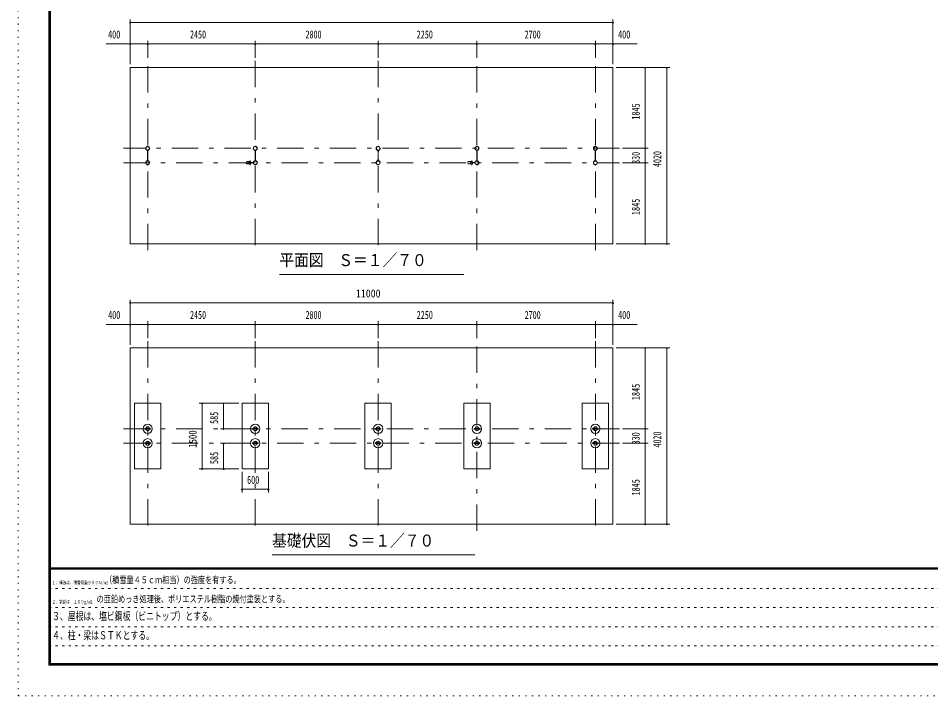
# Model space of a CAD drawing. Units: millimetres, scale not verified, with parts at other scales. Extents: x -31546 to 31551, y -14700 to 14700.
# Drawn here: x -10029 to 10761, y -14700 to 748 of the extents above; entities that cross this region are included whole.
import ezdxf
from ezdxf.enums import TextEntityAlignment as Align

# ---------------------------------------------------------------- set-up
doc = ezdxf.new("R2010")
doc.units = ezdxf.units.MM
doc.header["$LTSCALE"] = 50
for name, pattern in [('USER1', [3, 1, -2]), ('USER3', [24, 12, -5, 2, -5]), ('USER4', [3, 0.5, -2.5])]:
    doc.linetypes.add(name, pattern=pattern)
doc.layers.add('0-1_0-F1TEXT', color=7, linetype='Continuous')
for name, color, linetype, lineweight in [('0-2_1-07BOLD', 7, 'Continuous', 18), ('0-3_1-27CENTER', 3, 'USER3', 18), ('0-5_1-57DIM', 3, 'Continuous', 18), ('0-C_F-F1PAPER', 5, 'Continuous', 18), ('0-D_F-E_J_ADD', 5, 'USER4', 18)]:
    doc.layers.add(name, color=color, linetype=linetype, lineweight=lineweight)
doc.styles.add('ＭＳ ゴシック', font='')
doc.styles.get('ＭＳ ゴシック').set_extended_font_data('MS Gothic')

msp = doc.modelspace()

# ---------------------------------------------------------------- linework, layer by layer
at = {"layer": '0-2_1-07BOLD'}
for p, q in [((-7082.41, -2503.01), (-7082.41, -2261.91)), ((-7076.41, -2261.91), (-7076.41, -2503.01)), ((-4632.41, -2503.01), (-4632.41, -2261.91)), ((-4626.41, -2261.91), (-4626.41, -2503.01)), ((-1832.41, -2503.01), (-1832.41, -2261.91)), ((-1826.41, -2261.91), (-1826.41, -2503.01)), ((417.6, -2261.91), (417.6, -2503.01)), ((423.6, -2503.01), (423.6, -2261.91)), ((3117.59, -2261.91), (3117.59, -2503.01)), ((3123.59, -2503.01), (3123.59, -2261.91)), ((-4824.51, -2519.96), (-4756.93, -2519.96)), ((-4756.93, -2574.96), (-4824.51, -2574.96)), ((-4720.07, -2544.45), (-4673.86, -2544.45)), ((-4673.86, -2550.45), (-4720.07, -2550.45)), ((-4675.33, -2542.85), (-4718.68, -2542.85)), ((-4718.68, -2552.06), (-4675.33, -2552.06)), ((225.5, -2519.95), (293.08, -2519.95)), ((293.08, -2574.95), (225.5, -2574.95)), ((329.93, -2544.45), (376.14, -2544.45)), ((376.14, -2550.45), (329.93, -2550.45)), ((374.67, -2542.85), (331.33, -2542.85)), ((331.33, -2552.06), (374.67, -2552.06)), ((-7123.49, -8605.96), (-7144.41, -8605.96)), ((-7039.59, -8605.96), (-7119.23, -8605.96)), ((-7119.23, -8618.96), (-7039.59, -8618.96)), ((-4673.48, -8618.96), (-4694.41, -8618.96)), ((-4669.23, -8605.96), (-4589.59, -8605.96)), ((-4589.59, -8618.96), (-4669.23, -8618.96)), ((-1873.48, -8605.96), (-1894.41, -8605.96)), ((-1789.59, -8605.96), (-1869.23, -8605.96)), ((-1869.23, -8618.96), (-1789.59, -8618.96)), ((376.51, -8618.96), (355.59, -8618.96)), ((380.77, -8605.96), (460.41, -8605.96)), ((460.41, -8618.96), (380.77, -8618.96)), ((3076.52, -8605.96), (3055.59, -8605.96)), ((3160.41, -8605.96), (3080.77, -8605.96)), ((3080.77, -8618.96), (3160.41, -8618.96)), ((-7144.41, -8935.96), (-7123.49, -8935.96)), ((-7119.23, -8935.96), (-7039.59, -8935.96)), ((-4673.48, -8935.96), (-4694.41, -8935.96)), ((-4589.59, -8935.96), (-4669.23, -8935.96)), ((-1873.48, -8935.96), (-1894.41, -8935.96)), ((-1789.59, -8935.96), (-1869.23, -8935.96)), ((376.51, -8935.96), (355.59, -8935.96)), ((460.41, -8935.96), (380.77, -8935.96)), ((3076.52, -8935.96), (3055.59, -8935.96)), ((3160.41, -8935.96), (3080.77, -8935.96)), ((-7039.59, -8948.96), (-7119.23, -8948.96)), ((-4669.23, -8948.96), (-4589.59, -8948.96)), ((-1869.23, -8948.96), (-1789.59, -8948.96)), ((380.77, -8948.96), (460.41, -8948.96)), ((3080.77, -8948.96), (3160.41, -8948.96))]:
    msp.add_line(p, q, dxfattribs=at)
for points in [[(3520.59, -372.46), (3520.59, -4392.46), (-7479.41, -4392.46), (-7479.41, -372.46)], [(-7479.41, -6767.46), (3520.59, -6767.46), (3520.59, -10787.46), (-7479.41, -10787.46)], [(-7379.41, -8027.46), (-6779.41, -8027.46), (-6779.41, -9527.46), (-7379.41, -9527.46)], [(-4929.41, -8027.46), (-4329.41, -8027.46), (-4329.41, -9527.46), (-4929.41, -9527.46)], [(-2129.41, -8027.46), (-2129.41, -9527.46), (-1529.41, -9527.46), (-1529.41, -8027.46)], [(120.59, -8027.46), (720.59, -8027.46), (720.59, -9527.46), (120.59, -9527.46)], [(2820.59, -8027.46), (2820.59, -9527.46), (3420.59, -9527.46), (3420.59, -8027.46)]]:
    msp.add_lwpolyline(points, close=True, dxfattribs=at)
for points in [[(-7084.01, -2263.38), (-7084.01, -2292.46), (-7082.41, -2292.46)], [(-7076.41, -2292.46), (-7074.8, -2292.46), (-7074.8, -2263.38)], [(-4634.01, -2263.38), (-4634.01, -2292.46), (-4632.41, -2292.46)], [(-4626.41, -2292.46), (-4624.8, -2292.46), (-4624.8, -2263.38)], [(-1834.01, -2263.38), (-1834.01, -2292.46), (-1832.41, -2292.46)], [(-1826.41, -2292.46), (-1824.8, -2292.46), (-1824.8, -2263.38)], [(417.6, -2292.46), (415.99, -2292.46), (415.99, -2263.38)], [(425.2, -2263.38), (425.2, -2292.46), (423.6, -2292.46)], [(3117.59, -2292.46), (3115.98, -2292.46), (3115.98, -2263.38)], [(3125.19, -2263.38), (3125.19, -2292.46), (3123.59, -2292.46)], [(-7082.41, -2472.46), (-7084.01, -2472.46), (-7084.01, -2501.54)], [(-7074.8, -2501.54), (-7074.8, -2472.46), (-7076.41, -2472.46)], [(-4632.41, -2472.46), (-4634.01, -2472.46), (-4634.01, -2501.54)], [(-4624.8, -2501.54), (-4624.8, -2472.46), (-4626.41, -2472.46)], [(-1832.41, -2472.46), (-1834.01, -2472.46), (-1834.01, -2501.54)], [(-1824.8, -2501.54), (-1824.8, -2472.46), (-1826.41, -2472.46)], [(415.99, -2501.54), (415.99, -2472.46), (417.6, -2472.46)], [(423.6, -2472.46), (425.2, -2472.46), (425.2, -2501.54)], [(3115.98, -2501.54), (3115.98, -2472.46), (3117.59, -2472.46)], [(3123.59, -2472.46), (3125.19, -2472.46), (3125.19, -2501.54)], [(-7144.41, -8605.96), (-7144.41, -8618.96), (-7123.49, -8618.96)], [(-7035.34, -8618.96), (-7014.41, -8618.96), (-7014.41, -8605.96), (-7035.34, -8605.96)], [(-4694.41, -8618.96), (-4694.41, -8605.96), (-4673.48, -8605.96)], [(-4585.34, -8605.96), (-4564.41, -8605.96), (-4564.41, -8618.96), (-4585.34, -8618.96)], [(-1894.41, -8605.96), (-1894.41, -8618.96), (-1873.48, -8618.96)], [(-1785.33, -8618.96), (-1764.41, -8618.96), (-1764.41, -8605.96), (-1785.33, -8605.96)], [(355.59, -8618.96), (355.59, -8605.96), (376.51, -8605.96)], [(464.66, -8605.96), (485.59, -8605.96), (485.59, -8618.96), (464.66, -8618.96)], [(3055.59, -8605.96), (3055.59, -8618.96), (3076.52, -8618.96)], [(3164.66, -8618.96), (3185.59, -8618.96), (3185.59, -8605.96), (3164.66, -8605.96)], [(-7123.49, -8948.96), (-7144.41, -8948.96), (-7144.41, -8935.96)], [(-7035.34, -8935.96), (-7014.41, -8935.96), (-7014.41, -8948.96), (-7035.34, -8948.96)], [(-4694.41, -8935.96), (-4694.41, -8948.96), (-4673.48, -8948.96)], [(-4585.34, -8948.96), (-4564.41, -8948.96), (-4564.41, -8935.96), (-4585.34, -8935.96)], [(-1894.41, -8935.96), (-1894.41, -8948.96), (-1873.48, -8948.96)], [(-1785.33, -8948.96), (-1764.41, -8948.96), (-1764.41, -8935.96), (-1785.33, -8935.96)], [(355.59, -8935.96), (355.59, -8948.96), (376.51, -8948.96)], [(464.66, -8948.96), (485.59, -8948.96), (485.59, -8935.96), (464.66, -8935.96)], [(3055.59, -8935.96), (3055.59, -8948.96), (3076.52, -8948.96)], [(3164.66, -8948.96), (3185.59, -8948.96), (3185.59, -8935.96), (3164.66, -8935.96)]]:
    msp.add_lwpolyline(points, dxfattribs=at)
for centre, radius in [((-7079.41, -2217.46), 44.55), ((-7079.41, -2217.46), 40.35), ((-7079.41, -2169.06), 2.25), ((-4629.41, -2217.46), 44.55), ((-4629.41, -2217.46), 40.35), ((-4629.41, -2169.06), 2.25), ((-1829.41, -2217.46), 44.55), ((-1829.41, -2217.46), 40.35), ((-1829.41, -2169.06), 3.85), ((-1829.41, -2169.06), 2.25), ((420.59, -2217.46), 44.55), ((420.59, -2217.46), 40.35), ((420.59, -2169.06), 2.25), ((3120.59, -2217.46), 44.55), ((3120.59, -2217.46), 40.35), ((3120.59, -2169.06), 2.25), ((-7079.41, -2547.46), 44.55), ((-7079.41, -2547.46), 40.35), ((-7079.41, -2595.86), 2.25), ((-4778.76, -2547.46), 2.25), ((-4747.41, -2547.46), 27.5), ((-4629.41, -2547.46), 46.15), ((-4629.41, -2547.46), 44.55), ((-4629.41, -2547.46), 40.35), ((-4629.41, -2595.86), 2.25), ((-4581.01, -2547.46), 2.25), ((-1829.41, -2547.46), 44.55), ((-1829.41, -2547.46), 40.35), ((-1829.41, -2595.86), 3.85), ((-1829.41, -2595.86), 2.25), ((271.24, -2547.46), 2.25), ((302.59, -2547.46), 27.5), ((420.59, -2547.46), 46.15), ((420.59, -2547.46), 44.55), ((420.59, -2547.46), 40.35), ((420.59, -2595.86), 2.25), ((469, -2547.46), 2.25), ((3120.59, -2547.46), 44.55), ((3120.59, -2547.46), 40.35), ((3120.59, -2595.86), 2.25), ((-7079.41, -8612.46), 105), ((-4629.41, -8612.46), 105), ((-1829.41, -8612.46), 105), ((420.59, -8612.46), 105), ((3120.59, -8612.46), 105), ((-7079.41, -8612.46), 44.55), ((-7079.41, -8612.46), 40.35), ((-4629.41, -8612.46), 44.55), ((-4629.41, -8612.46), 40.35), ((-1829.41, -8612.46), 44.55), ((-1829.41, -8612.46), 40.35), ((420.59, -8612.46), 44.55), ((420.59, -8612.46), 40.35), ((3120.59, -8612.46), 44.55), ((3120.59, -8612.46), 40.35), ((-7079.41, -8942.46), 105), ((-7079.41, -8942.46), 44.55), ((-7079.41, -8942.46), 40.35), ((-4629.41, -8942.46), 105), ((-4629.41, -8942.46), 44.55), ((-4629.41, -8942.46), 40.35), ((-1829.41, -8942.46), 105), ((-1829.41, -8942.46), 44.55), ((-1829.41, -8942.46), 40.35), ((420.59, -8942.46), 105), ((420.59, -8942.46), 44.55), ((420.59, -8942.46), 40.35), ((3120.59, -8942.46), 105), ((3120.59, -8942.46), 44.55), ((3120.59, -8942.46), 40.35)]:
    msp.add_circle(centre, radius, dxfattribs=at)
for centre, radius, start, end in [((-7079.41, -2217.46), 46.15, 93.78961, 264.28209), ((-7079.41, -2169.06), 3.85, 322.09525, 270.00276), ((-7079.41, -2217.46), 46.15, 275.72758, 90.00154), ((-4629.41, -2217.46), 46.15, 93.78961, 264.28209), ((-4629.41, -2169.06), 3.85, 322.09525, 270.00276), ((-4629.41, -2217.46), 46.15, 275.72758, 90.00154), ((-1829.41, -2217.46), 46.15, 275.71791, 264.28209), ((420.59, -2217.46), 46.15, 93.78961, 264.28209), ((420.59, -2169.06), 3.85, 322.09525, 270.00276), ((420.59, -2217.46), 46.15, 275.72758, 90.00154), ((3120.59, -2217.46), 46.15, 89.99846, 264.27242), ((3120.59, -2169.06), 3.85, 269.99724, 217.90475), ((3120.59, -2217.46), 46.15, 275.71791, 86.21039), ((-7079.41, -2547.46), 46.15, 95.71837, 266.21085), ((-7079.41, -2595.86), 3.85, 90, 37.90752), ((-7079.41, -2547.46), 46.15, 269.99892, 84.27287), ((-4789.01, -2547.46), 44.9, 142.23546, 217.76454), ((-4778.76, -2547.46), 3.85, 51.34222, 0), ((-4747.41, -2547.46), 29.1, 9.09488, 180), ((-4747.41, -2547.46), 29.1, 185.93016, 350.90877), ((-4730.01, -2547.46), 44.9, 142.23546, 160.41136), ((-4730.01, -2547.46), 44.9, 199.58864, 217.76454), ((-4629.41, -2595.86), 3.85, 90, 37.90752), ((-4581.01, -2547.46), 3.85, 180, 127.90752), ((-1829.41, -2547.46), 46.15, 95.71837, 84.28163), ((260.99, -2547.46), 44.9, 142.23546, 217.76454), ((271.24, -2547.46), 3.85, 51.34222, 0), ((302.59, -2547.46), 29.1, 9.09488, 180), ((302.59, -2547.46), 29.1, 185.93016, 350.90877), ((320, -2547.46), 44.9, 142.23546, 160.41136), ((320, -2547.46), 44.9, 199.58864, 217.76454), ((420.59, -2595.86), 3.85, 90, 37.90752), ((469, -2547.46), 3.85, 180, 127.90752), ((3120.59, -2547.46), 46.15, 95.72713, 270.00108), ((3120.59, -2595.86), 3.85, 142.09248, 90), ((3120.59, -2547.46), 46.15, 273.78915, 84.28163)]:
    msp.add_arc(centre, radius, start, end, dxfattribs=at)
at = {"layer": '0-3_1-27CENTER'}
for p, q in [((-7079.41, -4542.46), (-7079.41, -222.46)), ((-4629.41, -222.46), (-4629.41, -4542.46)), ((-1829.41, -222.46), (-1829.41, -4542.46)), ((420.59, -4542.46), (420.59, -222.46)), ((3120.59, -4542.46), (3120.59, -222.46)), ((3670.59, -2217.46), (-7629.41, -2217.46)), ((-4747.41, -2492.46), (-4747.41, -2602.46)), ((302.59, -2492.46), (302.59, -2602.46)), ((-7629.41, -2547.46), (3670.59, -2547.46)), ((-4696.94, -2558.22), (-4696.94, -2536.69)), ((353.07, -2558.22), (353.07, -2536.69)), ((-7079.41, -6617.46), (-7079.41, -10937.46)), ((-4629.41, -6617.46), (-4629.41, -10937.46)), ((-1829.41, -6617.46), (-1829.41, -10937.46)), ((420.59, -10937.46), (420.59, -6617.46)), ((3120.59, -6617.46), (3120.59, -10937.46)), ((-7629.41, -8612.46), (3670.59, -8612.46)), ((3670.59, -8942.46), (-7629.41, -8942.46))]:
    msp.add_line(p, q, dxfattribs=at)
at = {"layer": '0-5_1-57DIM'}
for p, q in [((-7465.41, 652.54), (-7493.41, 652.54)), ((-7479.41, -302.46), (-7479.41, 722.54)), ((-7479.41, 652.54), (3520.59, 652.54)), ((3534.59, 652.54), (3506.59, 652.54)), ((3520.59, -302.46), (3520.59, 722.54)), ((-7079.41, -152.46), (-7079.41, 232.54)), ((-4629.41, 232.54), (-4629.41, -152.46)), ((-1829.41, 232.54), (-1829.41, -152.46)), ((420.59, -152.46), (420.59, 232.54)), ((3120.59, 232.54), (3120.59, -152.46)), ((-7479.41, 162.54), (-8028.91, 162.54)), ((-7465.41, 162.54), (-7493.41, 162.54)), ((-7479.41, 162.54), (-7079.41, 162.54)), ((-7065.41, 162.54), (-7093.41, 162.54)), ((-7079.41, 162.54), (-4629.41, 162.54)), ((-4615.41, 162.54), (-4643.41, 162.54)), ((-4629.41, 162.54), (-1829.41, 162.54)), ((-1815.41, 162.54), (-1843.41, 162.54)), ((-1829.41, 162.54), (420.59, 162.54)), ((434.59, 162.54), (406.59, 162.54)), ((420.59, 162.54), (3120.59, 162.54)), ((3134.59, 162.54), (3106.59, 162.54)), ((3120.59, 162.54), (3520.59, 162.54)), ((3534.59, 162.54), (3506.59, 162.54)), ((3520.59, 162.54), (4070.09, 162.54)), ((3590.59, -372.46), (4815.59, -372.46)), ((4269.6, -372.46), (4241.6, -372.46)), ((4255.6, -372.46), (4255.6, -2217.46)), ((4759.59, -372.46), (4731.59, -372.46)), ((4745.59, -372.46), (4745.59, -4392.46)), ((4325.6, -2217.46), (3740.59, -2217.46)), ((4269.6, -2217.46), (4241.6, -2217.46)), ((4255.6, -2217.46), (4255.6, -2547.46)), ((3740.59, -2547.46), (4325.6, -2547.46)), ((4269.6, -2547.46), (4241.6, -2547.46)), ((4255.6, -2547.46), (4255.6, -4392.46)), ((3590.59, -4392.46), (4815.59, -4392.46)), ((4269.6, -4392.46), (4241.6, -4392.46)), ((4759.59, -4392.46), (4731.59, -4392.46)), ((-4079.41, -5092.46), (120.59, -5092.46)), ((-7465.41, -5742.46), (-7493.41, -5742.46)), ((-7479.41, -6697.46), (-7479.41, -5672.46)), ((-7479.41, -5742.46), (3520.59, -5742.46)), ((3534.59, -5742.46), (3506.59, -5742.46)), ((3520.59, -6697.46), (3520.59, -5672.46)), ((-7479.41, -6232.46), (-8028.91, -6232.46)), ((-7465.41, -6232.46), (-7493.41, -6232.46)), ((-7479.41, -6232.46), (-7079.41, -6232.46)), ((-7065.41, -6232.46), (-7093.41, -6232.46)), ((-7079.41, -6547.46), (-7079.41, -6162.46)), ((-7079.41, -6232.46), (-4629.41, -6232.46)), ((-4615.41, -6232.46), (-4643.41, -6232.46)), ((-4629.41, -6162.46), (-4629.41, -6547.46)), ((-4629.41, -6232.46), (-1829.41, -6232.46)), ((-1815.41, -6232.46), (-1843.41, -6232.46)), ((-1829.41, -6162.46), (-1829.41, -6547.46)), ((-1829.41, -6232.46), (420.59, -6232.46)), ((434.59, -6232.46), (406.59, -6232.46)), ((420.59, -6547.46), (420.59, -6162.46)), ((420.59, -6232.46), (3120.59, -6232.46)), ((3134.59, -6232.46), (3106.59, -6232.46)), ((3120.59, -6162.46), (3120.59, -6547.46)), ((3120.59, -6232.46), (3520.59, -6232.46)), ((3534.59, -6232.46), (3506.59, -6232.46)), ((3520.59, -6232.46), (4070.09, -6232.46)), ((4815.59, -6767.46), (3590.59, -6767.46)), ((4269.6, -6767.46), (4241.6, -6767.46)), ((4255.6, -6767.46), (4255.6, -8612.46)), ((4759.59, -6767.46), (4731.59, -6767.46)), ((4745.59, -6767.46), (4745.59, -10787.46)), ((-4999.41, -8027.46), (-5909.41, -8027.46)), ((-5825.41, -8027.46), (-5853.41, -8027.46)), ((-5839.41, -8027.46), (-5839.41, -9527.46)), ((-5335.41, -8027.46), (-5363.41, -8027.46)), ((-5349.41, -8027.46), (-5349.41, -8612.46)), ((-4999.41, -8612.46), (-5419.41, -8612.46)), ((-5335.41, -8612.46), (-5363.41, -8612.46)), ((3740.59, -8612.46), (4325.6, -8612.46)), ((4269.6, -8612.46), (4241.6, -8612.46)), ((4255.6, -8612.46), (4255.6, -8942.46)), ((-5419.41, -8942.46), (-4999.41, -8942.46)), ((-5335.41, -8942.46), (-5363.41, -8942.46)), ((-5349.41, -8942.46), (-5349.41, -9527.46)), ((4325.6, -8942.46), (3740.59, -8942.46)), ((4269.6, -8942.46), (4241.6, -8942.46)), ((4255.6, -8942.46), (4255.6, -10787.46)), ((-4999.41, -9527.46), (-5909.41, -9527.46)), ((-5825.41, -9527.46), (-5853.41, -9527.46)), ((-5335.41, -9527.46), (-5363.41, -9527.46)), ((-4929.41, -9597.46), (-4929.41, -10062.27)), ((-4329.41, -10062.27), (-4329.41, -9597.46)), ((-4915.41, -9992.27), (-4943.41, -9992.27)), ((-4929.41, -9992.27), (-4329.41, -9992.27)), ((-4315.41, -9992.27), (-4343.41, -9992.27)), ((3590.59, -10787.46), (4815.59, -10787.46)), ((4269.6, -10787.46), (4241.6, -10787.46)), ((4759.59, -10787.46), (4731.59, -10787.46)), ((-4245.54, -11487.46), (374.45, -11487.46))]:
    msp.add_line(p, q, dxfattribs=at)
for centre in [(-7479.41, 652.54), (3520.59, 652.54), (-7479.41, 162.54), (-7079.41, 162.54), (-4629.41, 162.54), (-1829.41, 162.54), (420.59, 162.54), (3120.59, 162.54), (3520.59, 162.54), (4255.6, -372.46), (4745.59, -372.46), (4255.6, -2217.46), (4255.6, -2547.46), (4255.6, -4392.46), (4745.59, -4392.46), (-7479.41, -5742.46), (3520.59, -5742.46), (-7479.41, -6232.46), (-7079.41, -6232.46), (-4629.41, -6232.46), (-1829.41, -6232.46), (420.59, -6232.46), (3120.59, -6232.46), (3520.59, -6232.46), (4255.6, -6767.46), (4745.59, -6767.46), (-5839.41, -8027.46), (-5349.41, -8027.46), (-5349.41, -8612.46), (4255.6, -8612.46), (-5349.41, -8942.46), (4255.6, -8942.46), (-5839.41, -9527.46), (-5349.41, -9527.46), (-4929.41, -9992.27), (-4329.41, -9992.27), (4255.6, -10787.46), (4745.59, -10787.46)]:
    msp.add_arc(centre, 14, 180, 0, dxfattribs=at)
at = {"layer": '0-C_F-F1PAPER'}
for p, q in [((30816.13, -11781), (-9293.87, -11781)), ((-9293.87, -11784.5), (30816.13, -11784.5)), ((30816.13, -11788), (-9293.87, -11788)), ((-9293.87, -11791.5), (30816.13, -11791.5)), ((30816.13, -11795), (-9293.87, -11795)), ((-9293.87, -11798.5), (30816.13, -11798.5)), ((30816.13, -11802), (-9293.87, -11802)), ((-9293.87, -11805.5), (30816.13, -11805.5)), ((30816.13, -11809), (-9293.87, -11809)), ((-9293.87, -11812.5), (30816.13, -11812.5)), ((30816.13, -11816), (-9293.87, -11816))]:
    msp.add_line(p, q, dxfattribs=at)
at = {"layer": '0-C_F-F1PAPER', "color": 6, "linetype": 'USER1'}
for p, q in [((16221.14, -12252.8), (-9328.87, -12252.8)), ((-9328.87, -12689.6), (16221.14, -12689.6)), ((16221.14, -13126.4), (-9328.87, -13126.4)), ((-9328.87, -13563.2), (12709.94, -13563.2))]:
    msp.add_line(p, q, dxfattribs=at)
at = {"layer": '0-C_F-F1PAPER'}
for points in [[(30851.13, -14000), (-9328.87, -14000), (-9328.87, 14140), (30851.13, 14140)], [(30847.63, -13996.5), (30847.63, 14136.5), (-9325.37, 14136.5), (-9325.37, -13996.5)], [(30844.13, -13993), (30844.13, 14133), (-9321.87, 14133), (-9321.87, -13993)], [(30840.63, -13989.5), (-9318.37, -13989.5), (-9318.37, 14129.5), (30840.63, 14129.5)], [(30837.13, -13986), (30837.13, 14126), (-9314.87, 14126), (-9314.87, -13986)], [(30833.63, -13982.5), (-9311.37, -13982.5), (-9311.37, 14122.5), (30833.63, 14122.5)], [(30830.13, -13979), (30830.13, 14119), (-9307.87, 14119), (-9307.87, -13979)], [(30826.63, -13975.5), (-9304.37, -13975.5), (-9304.37, 14115.5), (30826.63, 14115.5)], [(30823.13, -13972), (-9300.87, -13972), (-9300.87, 14112), (30823.13, 14112)], [(30819.63, -13968.5), (-9297.37, -13968.5), (-9297.37, 14108.5), (30819.63, 14108.5)], [(30816.13, -13965), (30816.13, 14105), (-9293.87, 14105), (-9293.87, -13965)]]:
    msp.add_lwpolyline(points, close=True, dxfattribs=at)
at = {"layer": '0-D_F-E_J_ADD'}
msp.add_lwpolyline([(31551.13, -14700), (-10028.87, -14700), (-10028.87, 14700), (31551.13, 14700)], close=True, dxfattribs=at)

# ---------------------------------------------------------------- texts
at = {"layer": '0-1_0-F1TEXT', "style": 'ＭＳ ゴシック'}
for s, height, width, p in [('（積雪量４５ｃｍ相当）の強度を有する。', 155, 0.75, (-8051.38, -12182.8)), ('１、構造は、積雪荷重９００Ｎ/m2', 77.49, 0.75, (-9258.87, -12182.8)), ('\u3000の亜鉛めっき処理後、ポリエステル樹脂の焼付塗装とする。', 155, 0.75, (-8405.43, -12619.6)), ('２、鉄部は\u3000１８０g/m2', 77.49, 0.75, (-9258.87, -12619.6)), ('３、屋根は、塩ビ鋼板（ビニトップ）とする。', 182.3, 0.7, (-9258.87, -13031.53)), ('４、柱・梁はＳＴＫとする。', 182.3, 0.7, (-9258.87, -13468.33))]:
    msp.add_text(s, height=height, dxfattribs=dict(at, width=width)).set_placement(p, align=Align.BOTTOM_LEFT)
at = {"layer": '0-5_1-57DIM', "color": 7, "style": 'ＭＳ ゴシック'}
for s, height, width, p in [('400', 182.3, 0.75, (-7981.84, 232.54)), ('2450', 182.3, 0.7, (-6114.82, 232.54)), ('2800', 182.3, 0.7, (-3483.19, 232.54)), ('2250', 182.3, 0.65, (-951.76, 232.54)), ('2700', 182.3, 0.7, (1509.35, 232.54)), ('400', 182.3, 0.75, (3637.67, 232.54)), ('平面図\u3000Ｓ＝１／７０', 273.5, 0.9, (-4079.41, -4985.15)), ('11000', 182.3, 0.9, (-2333.67, -5672.46)), ('400', 182.3, 0.75, (-7981.84, -6162.46)), ('2450', 182.3, 0.7, (-6114.82, -6162.46)), ('2800', 182.3, 0.7, (-3483.19, -6162.46)), ('2250', 182.3, 0.65, (-951.76, -6162.46)), ('2700', 182.3, 0.7, (1509.35, -6162.46)), ('400', 182.3, 0.75, (3637.67, -6162.46)), ('600', 182.3, 0.75, (-4815.41, -9922.27)), ('基礎伏図\u3000Ｓ＝１／７０', 273.5, 0.9, (-4245.54, -11380.15))]:
    msp.add_text(s, height=height, dxfattribs=dict(at, width=width)).set_placement(p, align=Align.BOTTOM_LEFT)
for s, width, p in [('1845', 0.75, (4185.6, -1564.08)), ('330', 0.7, (4185.6, -2571.21)), ('4020', 0.7, (4675.59, -2644.11)), ('1845', 0.75, (4185.6, -3739.07)), ('1845', 0.75, (4185.6, -7959.07)), ('585', 0.65, (-5419.41, -8501.81)), ('1500', 0.8, (-5909.41, -9044.83)), ('330', 0.7, (4185.6, -8966.21)), ('4020', 0.7, (4675.59, -9039.11)), ('585', 0.65, (-5419.41, -9416.81)), ('1845', 0.75, (4185.6, -10134.08))]:
    msp.add_text(s, height=182.3, rotation=90, dxfattribs=dict(at, width=width)).set_placement(p, align=Align.BOTTOM_LEFT)

doc.saveas('drawing.dxf')
